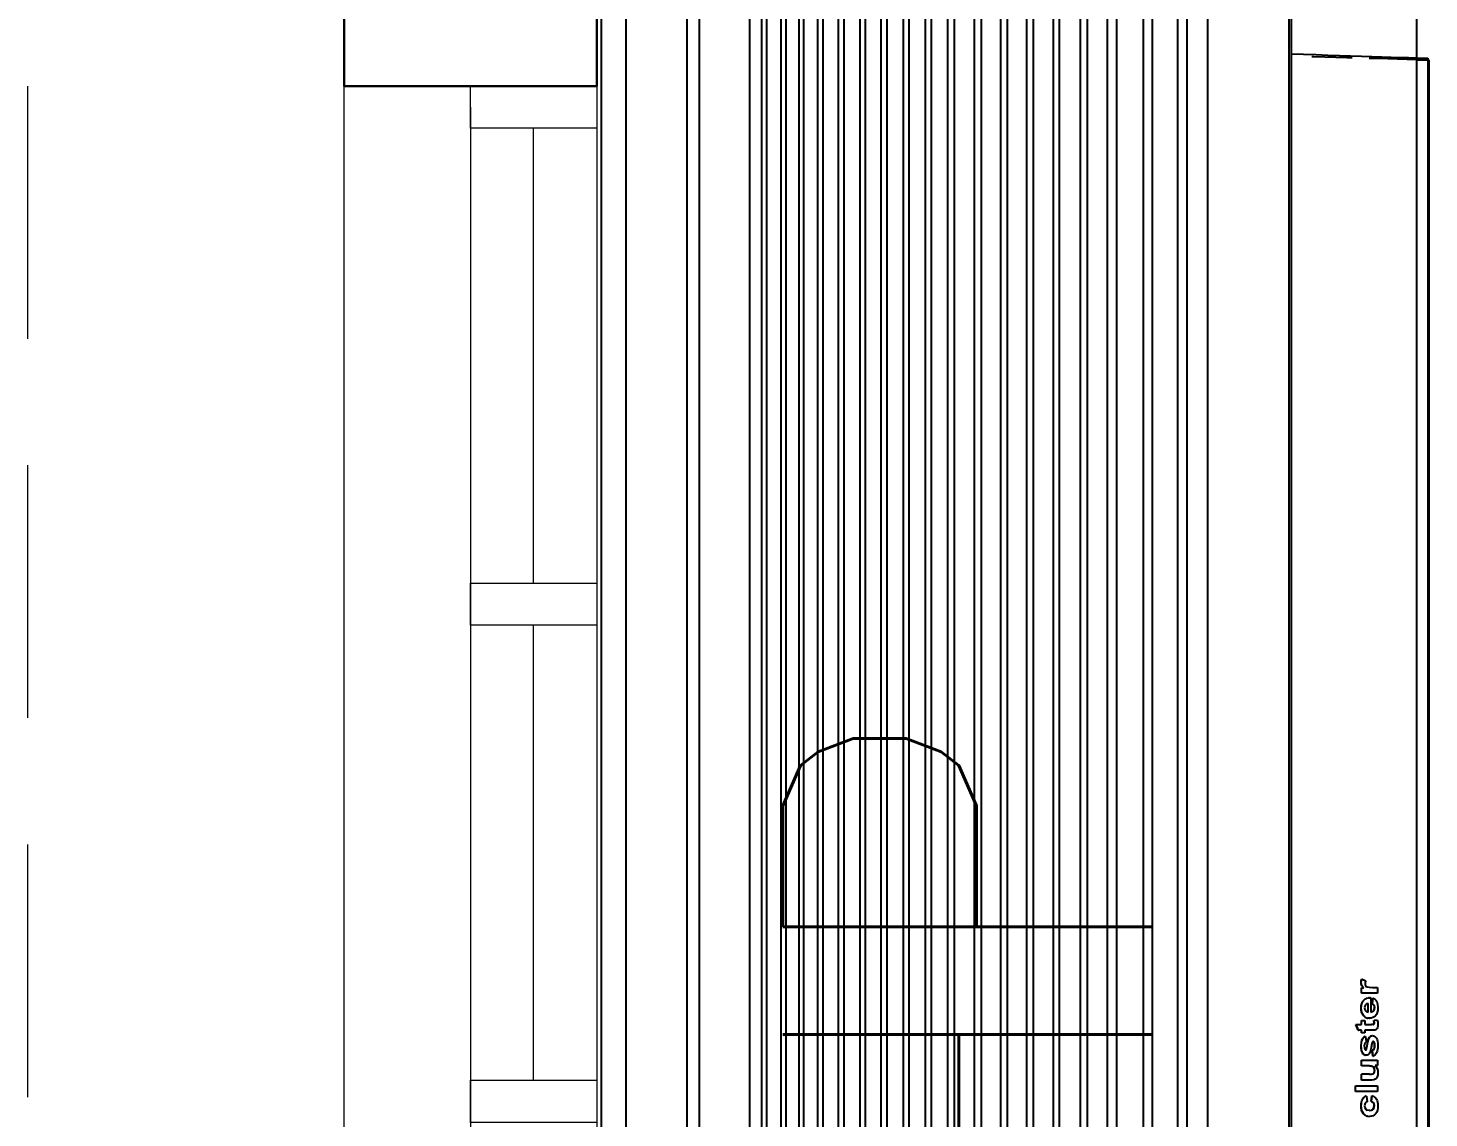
# Model space of a CAD drawing. Header units: inches. Extents: x -86208230 to 200276, y 9267 to 1246656.
# Drawn here: x 121279 to 122941, y 59748 to 61042 of the extents above; entities that cross this region are included whole.
import ezdxf

# ---------------------------------------------------------------- set-up
doc = ezdxf.new("R2010")
doc.units = ezdxf.units.IN
doc.header["$MEASUREMENT"] = 0
doc.linetypes.add('HIDDEN', pattern=[0.375, 0.25, -0.125])
doc.layers.add('Edges', color=7, linetype='Continuous')
for name, color, linetype, lineweight in [('LW', 8, 'Continuous', 20), ('wall', 8, 'Continuous', 30), ('WIN', 8, 'Continuous', 18)]:
    doc.layers.add(name, color=color, linetype=linetype, lineweight=lineweight)
doc.styles.add('LAILA', font='romans.shx', dxfattribs={"width": 0.85})

# ---------------------------------------------------------------- blocks, each defined once
blk = doc.blocks.new('air con')
at = {"layer": 'Edges'}
for p, q in [((71.402, 41.898), (152.402, 41.898)), ((71.402, 41.095), (152.402, 41.095)), ((71.402, 39.122), (152.402, 39.122)), ((152.402, 38.724), (71.402, 38.724)), ((152.402, 37.092), (71.402, 37.092)), ((152.402, 36.701), (71.402, 36.701)), ((152.402, 36.542), (71.402, 36.542)), ((152.402, 36.078), (71.402, 36.078)), ((152.402, 35.914), (71.402, 35.914)), ((152.402, 35.493), (71.402, 35.493)), ((152.402, 35.34), (71.402, 35.34)), ((152.402, 34.877), (71.402, 34.877)), ((152.402, 34.709), (71.402, 34.709)), ((152.402, 34.207), (71.402, 34.207)), ((152.402, 34.022), (71.402, 34.022)), ((152.402, 33.51), (71.402, 33.51)), ((152.402, 33.335), (71.402, 33.335)), ((152.402, 32.826), (71.402, 32.826)), ((152.402, 32.625), (71.402, 32.625)), ((152.402, 32.098), (71.402, 32.098)), ((152.402, 31.911), (71.402, 31.911)), ((152.402, 31.378), (71.402, 31.378)), ((152.402, 31.189), (71.402, 31.189)), ((152.402, 30.654), (71.402, 30.654)), ((152.402, 30.439), (71.402, 30.439)), ((152.402, 29.791), (71.402, 29.791)), ((152.402, 29.562), (71.402, 29.562)), ((152.402, 28.935), (71.402, 28.935)), ((152.402, 28.714), (71.402, 28.714)), ((152.402, 28.092), (71.402, 28.092)), ((152.402, 27.871), (71.402, 27.871)), ((152.402, 27.226), (71.402, 27.226)), ((152.402, 27.024), (71.402, 27.024)), ((152.402, 26.349), (71.402, 26.349)), ((152.402, 26.117), (71.402, 26.117)), ((152.402, 25.469), (71.402, 25.469)), ((152.402, 25.162), (71.402, 25.162)), ((152.402, 24.304), (71.402, 24.304)), ((152.402, 24.002), (71.402, 24.002)), ((152.402, 23.184), (71.402, 23.184)), ((152.402, 22.883), (71.402, 22.883)), ((152.402, 22.213), (71.402, 22.213)), ((152.402, 19.568), (71.402, 19.568)), ((152.402, 19.493), (71.402, 19.493)), ((146.588, 19.085), (146.601, 19.493)), ((146.504, 18.391), (146.514, 18.752)), ((146.514, 18.752), (146.516, 18.813)), ((146.562, 18.299), (146.575, 18.687)), ((146.575, 18.687), (146.588, 19.085)), ((146.494, 18.035), (146.504, 18.391)), ((146.55, 17.923), (146.562, 18.299)), ((146.484, 17.685), (146.494, 18.035)), ((146.538, 17.558), (146.55, 17.923)), ((112.876, 17.402), (113.064, 17.402)), ((112.876, 17.402), (112.876, 17.396)), ((112.876, 17.396), (113.064, 17.396)), ((112.876, 16.682), (112.876, 17.396)), ((113.064, 17.402), (113.064, 17.396)), ((113.064, 17.396), (113.064, 16.682)), ((114.869, 17.308), (115.058, 17.388)), ((114.869, 17.302), (115.058, 17.381)), ((114.869, 17.308), (114.869, 17.302)), ((114.869, 17.206), (114.869, 17.302)), ((115.058, 17.388), (115.058, 17.381)), ((115.058, 17.381), (115.058, 17.206)), ((146.479, 17.503), (146.484, 17.685)), ((146.527, 17.206), (146.538, 17.558)), ((112.075, 16.997), (112.07, 16.947)), ((112.07, 16.947), (112.07, 16.94)), ((112.076, 16.88), (112.07, 16.94)), ((112.075, 16.997), (112.076, 17)), ((112.076, 17.006), (112.079, 17.017)), ((112.076, 17.006), (112.076, 17)), ((112.093, 16.827), (112.076, 16.88)), ((112.09, 17.051), (112.079, 17.017)), ((112.09, 17.051), (112.093, 17.054)), ((112.093, 17.06), (112.097, 17.067)), ((112.093, 17.06), (112.093, 17.054)), ((112.097, 17.067), (112.102, 17.073)), ((112.102, 17.073), (112.123, 17.1)), ((112.163, 17.146), (112.123, 17.107)), ((112.123, 17.1), (112.163, 17.139)), ((112.123, 17.107), (112.123, 17.1)), ((112.214, 17.177), (112.163, 17.146)), ((112.163, 17.139), (112.214, 17.17)), ((112.163, 17.146), (112.163, 17.139)), ((112.214, 17.177), (112.273, 17.2)), ((112.214, 17.17), (112.273, 17.193)), ((112.214, 17.177), (112.214, 17.17)), ((112.264, 16.95), (112.274, 17.02)), ((112.267, 16.936), (112.264, 16.95)), ((112.267, 16.936), (112.275, 16.878)), ((112.273, 17.2), (112.34, 17.213)), ((112.273, 17.193), (112.34, 17.206)), ((112.273, 17.2), (112.273, 17.193)), ((112.287, 17.047), (112.274, 17.02)), ((112.275, 16.872), (112.275, 16.878)), ((112.281, 16.863), (112.275, 16.878)), ((112.275, 16.872), (112.281, 16.863)), ((112.281, 16.863), (112.288, 16.849)), ((112.306, 17.068), (112.287, 17.047)), ((112.307, 16.826), (112.288, 16.849)), ((112.288, 16.849), (112.288, 16.842)), ((112.355, 17.094), (112.306, 17.068)), ((112.34, 17.213), (112.415, 17.217)), ((112.34, 17.213), (112.34, 17.206)), ((112.34, 17.206), (112.415, 17.211)), ((112.418, 17.103), (112.355, 17.094)), ((112.415, 17.217), (112.477, 17.215)), ((112.415, 17.217), (112.415, 17.211)), ((112.415, 17.211), (112.477, 17.208)), ((112.466, 17.098), (112.418, 17.103)), ((112.504, 17.082), (112.466, 17.098)), ((112.477, 17.215), (112.532, 17.207)), ((112.477, 17.215), (112.477, 17.208)), ((112.477, 17.208), (112.532, 17.2)), ((112.532, 17.057), (112.504, 17.082)), ((112.532, 17.207), (112.581, 17.195)), ((112.532, 17.207), (112.532, 17.2)), ((112.532, 17.2), (112.581, 17.188)), ((112.547, 17.022), (112.532, 17.057)), ((112.552, 16.874), (112.538, 16.841)), ((112.733, 17.046), (112.547, 17.022)), ((112.552, 16.874), (112.557, 16.88)), ((112.556, 16.884), (112.557, 16.887)), ((112.557, 16.88), (112.556, 16.884)), ((112.557, 16.887), (112.557, 16.88)), ((112.557, 16.887), (112.742, 16.864)), ((112.557, 16.88), (112.742, 16.857)), ((112.581, 17.195), (112.581, 17.188)), ((112.622, 17.177), (112.581, 17.195)), ((112.581, 17.188), (112.622, 17.17)), ((112.622, 17.177), (112.622, 17.17)), ((112.622, 17.177), (112.658, 17.154)), ((112.622, 17.17), (112.658, 17.147)), ((112.658, 17.154), (112.658, 17.147)), ((112.658, 17.154), (112.688, 17.125)), ((112.658, 17.147), (112.688, 17.119)), ((112.688, 17.125), (112.688, 17.119)), ((112.713, 17.092), (112.688, 17.119)), ((112.713, 17.092), (112.713, 17.085)), ((112.723, 17.073), (112.713, 17.085)), ((112.728, 17.062), (112.723, 17.073)), ((112.742, 16.857), (112.724, 16.814)), ((112.733, 17.053), (112.728, 17.062)), ((112.733, 17.053), (112.733, 17.046)), ((112.742, 16.864), (112.742, 16.857)), ((113.253, 17.206), (113.442, 17.206)), ((113.253, 17.206), (113.253, 17.199)), ((113.253, 17.199), (113.442, 17.199)), ((113.253, 16.872), (113.253, 17.199)), ((113.26, 16.807), (113.253, 16.872)), ((113.442, 17.206), (113.442, 17.199)), ((113.442, 16.961), (113.442, 17.199)), ((113.442, 16.948), (113.442, 16.961)), ((113.442, 16.948), (113.444, 16.88)), ((113.444, 16.88), (113.452, 16.834)), ((113.706, 16.883), (113.699, 16.848)), ((113.699, 16.848), (113.699, 16.841)), ((113.706, 16.883), (113.708, 16.893)), ((113.706, 16.883), (113.709, 16.89)), ((113.708, 16.893), (113.709, 16.897)), ((113.709, 16.89), (113.708, 16.893)), ((113.711, 16.945), (113.709, 16.897)), ((113.711, 16.945), (113.713, 16.981)), ((113.713, 17.206), (113.901, 17.206)), ((113.713, 17.206), (113.713, 17.199)), ((113.713, 17.199), (113.901, 17.199)), ((113.713, 16.981), (113.713, 17.199)), ((113.901, 17.206), (113.901, 17.199)), ((113.901, 17.199), (113.901, 16.682)), ((114.03, 16.836), (114.219, 16.857)), ((114.03, 16.829), (114.219, 16.85)), ((114.056, 17.057), (114.057, 17.066)), ((114.056, 17.057), (114.056, 17.052)), ((114.061, 17.017), (114.056, 17.052)), ((114.057, 17.066), (114.059, 17.077)), ((114.059, 17.077), (114.061, 17.084)), ((114.061, 17.091), (114.074, 17.114)), ((114.061, 17.091), (114.061, 17.084)), ((114.077, 16.985), (114.061, 17.017)), ((114.096, 17.146), (114.074, 17.121)), ((114.074, 17.114), (114.097, 17.141)), ((114.074, 17.121), (114.074, 17.114)), ((114.104, 16.958), (114.077, 16.985)), ((114.096, 17.146), (114.107, 17.155)), ((114.096, 17.146), (114.097, 17.141)), ((114.097, 17.141), (114.129, 17.165)), ((114.141, 16.935), (114.104, 16.958)), ((114.107, 17.155), (114.129, 17.172)), ((114.171, 17.192), (114.129, 17.172)), ((114.129, 17.165), (114.171, 17.185)), ((114.129, 17.172), (114.129, 17.165)), ((114.243, 16.904), (114.141, 16.935)), ((114.171, 17.192), (114.222, 17.206)), ((114.171, 17.185), (114.222, 17.199)), ((114.171, 17.192), (114.171, 17.185)), ((114.219, 16.857), (114.219, 16.85)), ((114.237, 16.822), (114.219, 16.85)), ((114.222, 17.206), (114.284, 17.215)), ((114.222, 17.199), (114.284, 17.208)), ((114.222, 17.206), (114.222, 17.199)), ((114.232, 17.073), (114.231, 17.069)), ((114.231, 17.069), (114.234, 17.066)), ((114.236, 17.085), (114.232, 17.073)), ((114.234, 17.066), (114.232, 17.073)), ((114.236, 17.063), (114.234, 17.066)), ((114.253, 17.097), (114.236, 17.085)), ((114.236, 17.063), (114.236, 17.056)), ((114.25, 17.051), (114.236, 17.063)), ((114.236, 17.056), (114.25, 17.045)), ((114.43, 16.869), (114.243, 16.904)), ((114.25, 17.051), (114.25, 17.045)), ((114.25, 17.051), (114.307, 17.035)), ((114.25, 17.045), (114.307, 17.028)), ((114.295, 17.108), (114.253, 17.097)), ((114.284, 17.215), (114.356, 17.217)), ((114.284, 17.215), (114.284, 17.208)), ((114.284, 17.208), (114.356, 17.211)), ((114.359, 17.112), (114.295, 17.108)), ((114.307, 17.035), (114.426, 17.013)), ((114.307, 17.028), (114.426, 17.006)), ((114.356, 17.217), (114.483, 17.209)), ((114.356, 17.211), (114.483, 17.202)), ((114.411, 17.108), (114.359, 17.112)), ((114.45, 17.096), (114.411, 17.108)), ((114.426, 17.013), (114.554, 16.985)), ((114.426, 17.006), (114.554, 16.978)), ((114.493, 16.851), (114.43, 16.869)), ((114.477, 17.077), (114.45, 17.096)), ((114.493, 17.05), (114.477, 17.077)), ((114.483, 17.209), (114.533, 17.198)), ((114.483, 17.202), (114.533, 17.191)), ((114.671, 17.074), (114.493, 17.05)), ((114.503, 16.839), (114.493, 16.851)), ((114.533, 17.198), (114.573, 17.183)), ((114.533, 17.198), (114.533, 17.191)), ((114.533, 17.191), (114.573, 17.176)), ((114.554, 16.985), (114.636, 16.952)), ((114.554, 16.978), (114.636, 16.945)), ((114.573, 17.183), (114.573, 17.176)), ((114.573, 17.183), (114.606, 17.163)), ((114.573, 17.176), (114.606, 17.157)), ((114.606, 17.163), (114.606, 17.157)), ((114.626, 17.146), (114.606, 17.163)), ((114.606, 17.157), (114.633, 17.133)), ((114.626, 17.146), (114.633, 17.14)), ((114.633, 17.14), (114.633, 17.133)), ((114.671, 17.08), (114.633, 17.14)), ((114.633, 17.133), (114.671, 17.08)), ((114.636, 16.952), (114.636, 16.945)), ((114.636, 16.952), (114.643, 16.947)), ((114.636, 16.945), (114.662, 16.925)), ((114.643, 16.947), (114.652, 16.94)), ((114.652, 16.94), (114.662, 16.932)), ((114.662, 16.932), (114.662, 16.925)), ((114.67, 16.922), (114.662, 16.925)), ((114.68, 16.908), (114.67, 16.922)), ((114.671, 17.08), (114.671, 17.074)), ((114.684, 16.9), (114.68, 16.908)), ((114.68, 16.908), (114.68, 16.901)), ((114.68, 16.901), (114.684, 16.9)), ((114.684, 16.9), (114.691, 16.881)), ((114.691, 16.881), (114.695, 16.85)), ((114.695, 16.85), (114.695, 16.843)), ((114.782, 17.206), (114.869, 17.206)), ((114.782, 17.206), (114.782, 17.199)), ((114.782, 17.199), (114.869, 17.199)), ((114.782, 17.09), (114.782, 17.199)), ((114.869, 17.09), (114.782, 17.09)), ((114.869, 17.206), (114.869, 17.199)), ((114.869, 16.864), (114.869, 17.09)), ((114.875, 16.768), (114.869, 16.864)), ((115.058, 17.206), (115.187, 17.206)), ((115.058, 17.206), (115.058, 17.199)), ((115.058, 17.199), (115.187, 17.199)), ((115.187, 17.09), (115.058, 17.09)), ((115.058, 17.09), (115.058, 16.888)), ((115.058, 16.885), (115.058, 16.888)), ((115.058, 16.888), (115.058, 16.881)), ((115.058, 16.885), (115.058, 16.881)), ((115.058, 16.881), (115.058, 16.879)), ((115.062, 16.815), (115.058, 16.879)), ((115.187, 17.206), (115.187, 17.199)), ((115.187, 17.199), (115.187, 17.09)), ((115.264, 16.955), (115.263, 16.943)), ((115.263, 16.936), (115.263, 16.943)), ((115.267, 16.885), (115.263, 16.936)), ((115.264, 16.955), (115.268, 16.997)), ((115.28, 16.838), (115.267, 16.885)), ((115.286, 17.058), (115.268, 17.004)), ((115.268, 17.004), (115.268, 16.997)), ((115.268, 17), (115.268, 17.004)), ((115.268, 16.997), (115.268, 17)), ((115.299, 17.08), (115.286, 17.058)), ((115.299, 17.08), (115.315, 17.098)), ((115.355, 17.145), (115.315, 17.105)), ((115.315, 17.098), (115.355, 17.138)), ((115.315, 17.105), (115.315, 17.098)), ((115.404, 17.176), (115.355, 17.145)), ((115.355, 17.138), (115.404, 17.17)), ((115.355, 17.145), (115.355, 17.138)), ((115.404, 17.176), (115.46, 17.199)), ((115.404, 17.17), (115.46, 17.192)), ((115.404, 17.176), (115.404, 17.17)), ((115.928, 16.901), (115.457, 16.901)), ((115.457, 16.901), (115.468, 16.854)), ((115.46, 16.992), (115.459, 16.985)), ((115.459, 16.985), (115.741, 16.985)), ((115.46, 17.199), (115.522, 17.213)), ((115.46, 17.192), (115.522, 17.206)), ((115.46, 17.199), (115.46, 17.192)), ((115.469, 17.035), (115.46, 16.992)), ((115.46, 16.992), (115.739, 16.992)), ((115.468, 16.854), (115.468, 16.847)), ((115.501, 16.813), (115.468, 16.847)), ((115.499, 17.073), (115.469, 17.035)), ((115.544, 17.098), (115.499, 17.073)), ((115.522, 17.213), (115.589, 17.217)), ((115.522, 17.213), (115.522, 17.206)), ((115.522, 17.206), (115.589, 17.211)), ((115.601, 17.106), (115.544, 17.098)), ((115.589, 17.217), (115.664, 17.213)), ((115.589, 17.217), (115.589, 17.211)), ((115.589, 17.211), (115.664, 17.206)), ((115.654, 17.098), (115.601, 17.106)), ((115.699, 17.075), (115.654, 17.098)), ((115.664, 17.213), (115.731, 17.198)), ((115.664, 17.213), (115.664, 17.206)), ((115.664, 17.206), (115.731, 17.191)), ((115.729, 17.037), (115.699, 17.075)), ((115.711, 16.82), (115.73, 16.846)), ((115.739, 16.992), (115.729, 17.037)), ((115.73, 16.853), (115.918, 16.83)), ((115.73, 16.853), (115.73, 16.846)), ((115.73, 16.846), (115.918, 16.823)), ((115.731, 17.198), (115.731, 17.191)), ((115.731, 17.198), (115.79, 17.175)), ((115.731, 17.191), (115.79, 17.168)), ((115.741, 16.985), (115.739, 16.992)), ((115.79, 17.175), (115.79, 17.168)), ((115.79, 17.175), (115.84, 17.141)), ((115.79, 17.168), (115.84, 17.134)), ((115.84, 17.141), (115.84, 17.134)), ((115.88, 17.098), (115.84, 17.141)), ((115.84, 17.134), (115.88, 17.091)), ((115.88, 17.098), (115.88, 17.091)), ((115.888, 17.082), (115.88, 17.091)), ((115.888, 17.082), (115.903, 17.053)), ((115.908, 17.043), (115.903, 17.053)), ((115.908, 17.038), (115.908, 17.043)), ((115.911, 17.033), (115.908, 17.038)), ((115.911, 17.033), (115.924, 16.981)), ((115.924, 16.974), (115.924, 16.981)), ((115.925, 16.959), (115.924, 16.974)), ((115.925, 16.959), (115.928, 16.908)), ((115.928, 16.901), (115.928, 16.908)), ((116.073, 17.206), (116.248, 17.206)), ((116.073, 17.206), (116.073, 17.199)), ((116.073, 17.199), (116.248, 17.199)), ((116.073, 16.682), (116.073, 17.199)), ((116.248, 17.206), (116.248, 17.199)), ((116.248, 17.199), (116.253, 17.137)), ((116.248, 17.125), (116.291, 17.169)), ((116.248, 17.132), (116.253, 17.137)), ((116.248, 17.132), (116.248, 17.125)), ((116.291, 17.175), (116.253, 17.137)), ((116.266, 16.951), (116.262, 16.841)), ((116.278, 17.015), (116.266, 16.951)), ((116.296, 17.05), (116.278, 17.015)), ((116.291, 17.175), (116.329, 17.201)), ((116.291, 17.169), (116.329, 17.194)), ((116.291, 17.175), (116.291, 17.169)), ((116.321, 17.072), (116.296, 17.05)), ((116.351, 17.084), (116.321, 17.072)), ((116.329, 17.201), (116.368, 17.213)), ((116.329, 17.194), (116.368, 17.206)), ((116.329, 17.201), (116.329, 17.194)), ((116.388, 17.088), (116.351, 17.084)), ((116.368, 17.213), (116.411, 17.217)), ((116.368, 17.213), (116.368, 17.206)), ((116.368, 17.206), (116.411, 17.211)), ((116.431, 17.082), (116.388, 17.088)), ((116.411, 17.217), (116.474, 17.211)), ((116.411, 17.217), (116.411, 17.211)), ((116.411, 17.211), (116.474, 17.204)), ((116.477, 17.065), (116.431, 17.082)), ((116.474, 17.211), (116.535, 17.192)), ((116.474, 17.211), (116.474, 17.204)), ((116.474, 17.204), (116.535, 17.185)), ((116.535, 17.185), (116.477, 17.065)), ((116.535, 17.192), (116.535, 17.185)), ((146.456, 16.673), (146.464, 16.956)), ((146.505, 16.546), (146.516, 16.869)), ((146.516, 16.869), (146.527, 17.206)), ((112.122, 16.781), (112.093, 16.827)), ((112.163, 16.742), (112.122, 16.781)), ((112.213, 16.71), (112.163, 16.742)), ((112.272, 16.688), (112.213, 16.71)), ((112.338, 16.675), (112.272, 16.688)), ((112.288, 16.842), (112.307, 16.82)), ((112.307, 16.826), (112.356, 16.798)), ((112.307, 16.826), (112.307, 16.82)), ((112.307, 16.82), (112.356, 16.791)), ((112.412, 16.67), (112.338, 16.675)), ((112.356, 16.798), (112.421, 16.788)), ((112.356, 16.798), (112.356, 16.791)), ((112.356, 16.791), (112.421, 16.782)), ((112.477, 16.673), (112.412, 16.67)), ((112.421, 16.788), (112.47, 16.794)), ((112.421, 16.788), (112.421, 16.782)), ((112.421, 16.782), (112.47, 16.787)), ((112.47, 16.794), (112.509, 16.811)), ((112.47, 16.787), (112.509, 16.804)), ((112.47, 16.794), (112.47, 16.787)), ((112.536, 16.682), (112.477, 16.673)), ((112.509, 16.811), (112.538, 16.841)), ((112.509, 16.804), (112.538, 16.834)), ((112.509, 16.811), (112.509, 16.804)), ((112.587, 16.697), (112.536, 16.682)), ((112.538, 16.841), (112.538, 16.834)), ((112.631, 16.717), (112.587, 16.697)), ((112.669, 16.744), (112.631, 16.717)), ((112.7, 16.776), (112.669, 16.744)), ((112.724, 16.814), (112.7, 16.776)), ((113.064, 16.682), (112.876, 16.682)), ((113.279, 16.757), (113.26, 16.807)), ((113.312, 16.72), (113.279, 16.757)), ((113.361, 16.693), (113.312, 16.72)), ((113.422, 16.676), (113.361, 16.693)), ((113.49, 16.67), (113.422, 16.676)), ((113.452, 16.834), (113.452, 16.828)), ((113.467, 16.812), (113.452, 16.828)), ((113.467, 16.812), (113.49, 16.796)), ((113.467, 16.812), (113.467, 16.806)), ((113.467, 16.806), (113.49, 16.789)), ((113.49, 16.796), (113.521, 16.785)), ((113.49, 16.796), (113.49, 16.789)), ((113.49, 16.789), (113.521, 16.778)), ((113.559, 16.676), (113.49, 16.67)), ((113.521, 16.785), (113.56, 16.781)), ((113.521, 16.785), (113.521, 16.778)), ((113.521, 16.778), (113.56, 16.774)), ((113.624, 16.694), (113.559, 16.676)), ((113.56, 16.781), (113.605, 16.786)), ((113.56, 16.781), (113.56, 16.774)), ((113.56, 16.774), (113.605, 16.779)), ((113.605, 16.786), (113.646, 16.8)), ((113.605, 16.779), (113.646, 16.794)), ((113.605, 16.786), (113.605, 16.779)), ((113.681, 16.722), (113.624, 16.694)), ((113.646, 16.8), (113.678, 16.822)), ((113.646, 16.794), (113.678, 16.815)), ((113.646, 16.8), (113.646, 16.794)), ((113.678, 16.822), (113.699, 16.841)), ((113.678, 16.822), (113.678, 16.815)), ((113.726, 16.759), (113.681, 16.722)), ((113.726, 16.682), (113.726, 16.759)), ((113.901, 16.682), (113.726, 16.682)), ((114.03, 16.836), (114.03, 16.829)), ((114.047, 16.794), (114.03, 16.829)), ((114.071, 16.763), (114.047, 16.794)), ((114.102, 16.736), (114.071, 16.763)), ((114.141, 16.713), (114.102, 16.736)), ((114.187, 16.694), (114.141, 16.713)), ((114.241, 16.681), (114.187, 16.694)), ((114.237, 16.822), (114.268, 16.797)), ((114.237, 16.822), (114.237, 16.815)), ((114.237, 16.815), (114.268, 16.79)), ((114.302, 16.673), (114.241, 16.681)), ((114.268, 16.797), (114.312, 16.781)), ((114.268, 16.797), (114.268, 16.79)), ((114.268, 16.79), (114.312, 16.774)), ((114.371, 16.67), (114.302, 16.673)), ((114.312, 16.781), (114.371, 16.776)), ((114.312, 16.781), (114.312, 16.774)), ((114.312, 16.774), (114.371, 16.769)), ((114.371, 16.776), (114.435, 16.781)), ((114.371, 16.776), (114.371, 16.769)), ((114.371, 16.769), (114.435, 16.774)), ((114.446, 16.673), (114.371, 16.67)), ((114.435, 16.781), (114.481, 16.795)), ((114.435, 16.774), (114.481, 16.788)), ((114.435, 16.781), (114.435, 16.774)), ((114.512, 16.683), (114.446, 16.673)), ((114.481, 16.795), (114.5, 16.811)), ((114.481, 16.788), (114.5, 16.804)), ((114.481, 16.795), (114.481, 16.788)), ((114.5, 16.811), (114.506, 16.825)), ((114.5, 16.811), (114.5, 16.804)), ((114.506, 16.825), (114.503, 16.839)), ((114.568, 16.699), (114.512, 16.683)), ((114.613, 16.721), (114.568, 16.699)), ((114.649, 16.748), (114.613, 16.721)), ((114.675, 16.777), (114.649, 16.748)), ((114.69, 16.809), (114.675, 16.777)), ((114.695, 16.843), (114.69, 16.809)), ((114.885, 16.738), (114.875, 16.768)), ((114.901, 16.715), (114.885, 16.738)), ((114.926, 16.697), (114.901, 16.715)), ((114.961, 16.683), (114.926, 16.697)), ((115.005, 16.673), (114.961, 16.683)), ((115.053, 16.67), (115.005, 16.673)), ((115.132, 16.675), (115.053, 16.67)), ((115.078, 16.797), (115.062, 16.815)), ((115.062, 16.815), (115.062, 16.808)), ((115.062, 16.808), (115.078, 16.79)), ((115.078, 16.797), (115.11, 16.79)), ((115.078, 16.797), (115.078, 16.79)), ((115.078, 16.79), (115.11, 16.784)), ((115.11, 16.79), (115.186, 16.804)), ((115.11, 16.784), (115.186, 16.797)), ((115.11, 16.79), (115.11, 16.784)), ((115.202, 16.691), (115.132, 16.675)), ((115.186, 16.804), (115.186, 16.797)), ((115.202, 16.697), (115.186, 16.797)), ((115.202, 16.697), (115.202, 16.691)), ((115.302, 16.796), (115.28, 16.838)), ((115.333, 16.758), (115.302, 16.796)), ((115.384, 16.72), (115.333, 16.758)), ((115.446, 16.692), (115.384, 16.72)), ((115.521, 16.676), (115.446, 16.692)), ((115.501, 16.813), (115.55, 16.788)), ((115.501, 16.813), (115.501, 16.806)), ((115.501, 16.806), (115.55, 16.781)), ((115.608, 16.67), (115.521, 16.676)), ((115.55, 16.788), (115.61, 16.779)), ((115.55, 16.788), (115.55, 16.781)), ((115.55, 16.781), (115.61, 16.772)), ((115.716, 16.68), (115.608, 16.67)), ((115.61, 16.779), (115.651, 16.784)), ((115.61, 16.779), (115.61, 16.772)), ((115.61, 16.772), (115.651, 16.777)), ((115.651, 16.784), (115.684, 16.797)), ((115.651, 16.777), (115.684, 16.79)), ((115.651, 16.784), (115.651, 16.777)), ((115.684, 16.797), (115.711, 16.82)), ((115.684, 16.79), (115.711, 16.813)), ((115.684, 16.797), (115.684, 16.79)), ((115.711, 16.82), (115.711, 16.813)), ((115.762, 16.692), (115.716, 16.68)), ((115.803, 16.709), (115.762, 16.692)), ((115.84, 16.731), (115.803, 16.709)), ((115.871, 16.757), (115.84, 16.731)), ((115.918, 16.823), (115.871, 16.757)), ((115.918, 16.83), (115.918, 16.823)), ((116.262, 16.682), (116.073, 16.682)), ((116.262, 16.841), (116.262, 16.682)), ((146.447, 16.349), (146.456, 16.673)), ((146.495, 16.239), (146.505, 16.546)), ((146.429, 15.722), (146.438, 16.032)), ((146.438, 16.032), (146.447, 16.349)), ((146.477, 15.675), (146.486, 15.948)), ((146.486, 15.948), (146.495, 16.239)), ((146.421, 15.42), (146.429, 15.722)), ((146.468, 15.42), (146.477, 15.675)), ((146.421, 15.42), (76.921, 15.42)), ((146.421, 15.051), (76.921, 15.051)), ((146.468, 15.42), (146.421, 15.42)), ((146.421, 15.42), (146.421, 15.051)), ((146.468, 15.051), (146.421, 15.051)), ((146.421, 15.051), (146.421, 15.012)), ((152.402, 15.42), (146.468, 15.42)), ((146.468, 15.42), (146.468, 15.051)), ((146.421, 15.012), (76.921, 15.012))]:
    blk.add_line(p, q, dxfattribs=at)
blk = doc.blocks.new('2.0 HP AIR CONDITION')
at = {"xscale": 36.51607049631966, "yscale": 36.51607049631966, "zscale": 36.51607049631966}
blk.add_blockref('air con', (-4183.5, -544), dxfattribs=at)
at = {"insert": (-600.4, 770.7), "char_height": 438.25, "width": 4290.862, "attachment_point": 1, "style": 'LAILA'}
blk.add_mtext('2HP', dxfattribs=at)

msp = doc.modelspace()

# ---------------------------------------------------------------- linework, layer by layer
at = {"layer": 'LW', "linetype": 'HIDDEN', "ltscale": 1200}
msp.add_line((121278.7, 57073.1), (121278.7, 61873.1), dxfattribs=at)
at = {"layer": 'LW'}
msp.add_line((121653.7, 57973.1), (121653.7, 60973.1), dxfattribs=at)
at = {"layer": 'wall'}
msp.add_line((121953.7, 60973.1), (121953.7, 62548.1), dxfattribs=at)
msp.add_lwpolyline([(121953.7, 60973.1), (121953.7, 61123.1), (121653.7, 61123.1), (121653.7, 60973.1)], close=True, dxfattribs=at)
at = {"layer": 'WIN'}
for p, q in [((121953.7, 60973.1), (121953.7, 57973.1)), ((121803.7, 60948.1), (121803.7, 57998.1)), ((121878.7, 60383.1), (121878.7, 60923.1)), ((121878.7, 59793.1), (121878.7, 60333.1))]:
    msp.add_line(p, q, dxfattribs=at)
for points in [[(121803.7, 60923.1), (121803.7, 60973.1), (121953.7, 60973.1), (121953.7, 60923.1)], [(121803.7, 60333.1), (121803.7, 60383.1), (121953.7, 60383.1), (121953.7, 60333.1)], [(121803.7, 59743.1), (121803.7, 59793.1), (121953.7, 59793.1), (121953.7, 59743.1)]]:
    msp.add_lwpolyline(points, close=True, dxfattribs=at)

# ---------------------------------------------------------------- block references
at = {"rotation": 90}
msp.add_blockref('2.0 HP AIR CONDITION', (122945.3, 59841.3), dxfattribs=at)

doc.saveas('drawing.dxf')
